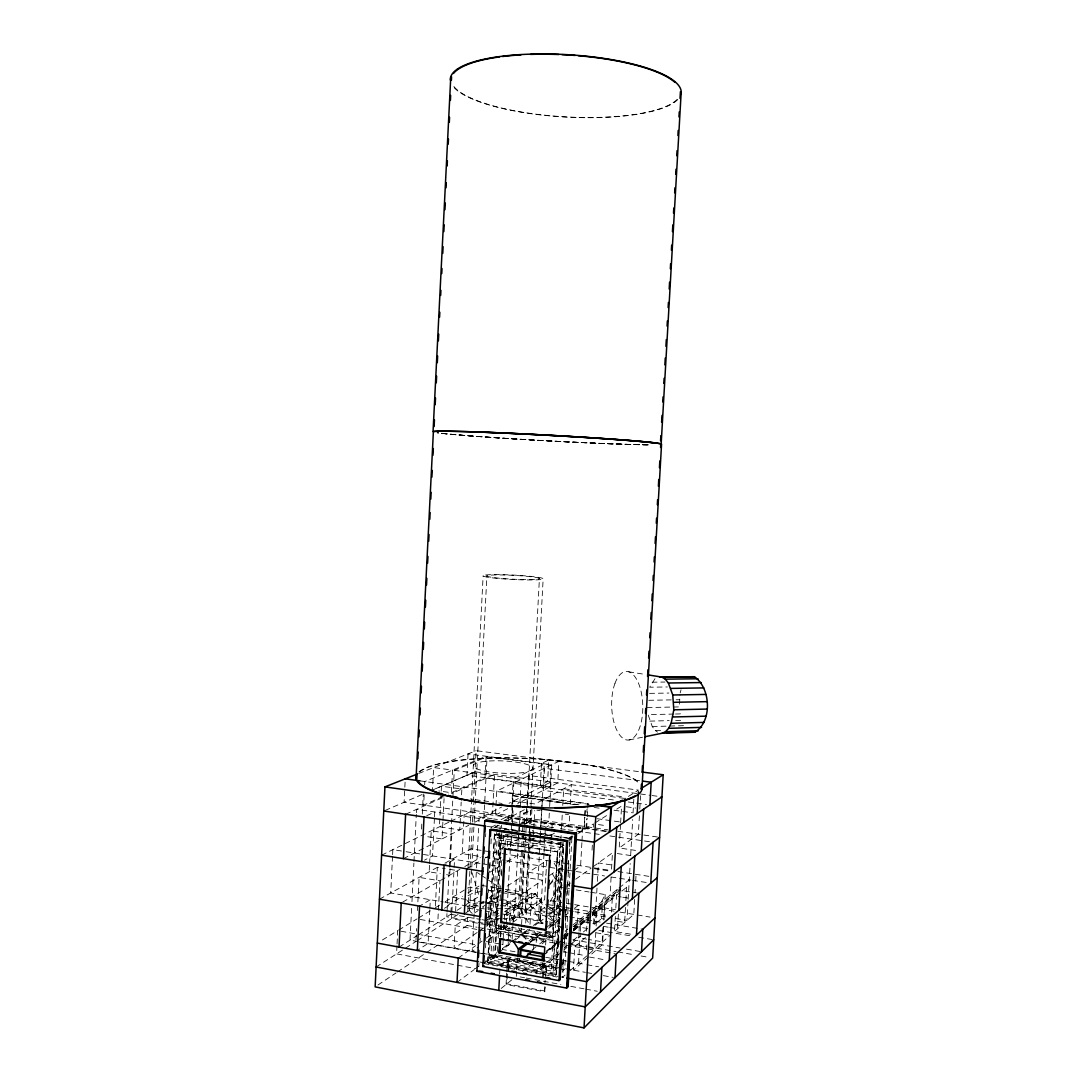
<?xml version="1.0" encoding="UTF-8"?>
<svg xmlns="http://www.w3.org/2000/svg" width="1082" height="1082" viewBox="0 0 1082 1082"><rect width="100%" height="100%" fill="white"/><g stroke="black" fill="none" stroke-linecap="round" stroke-linejoin="round"><path stroke-width="0.75" stroke-dasharray="5 3.75" d="M392.523 856.308L390.71 892.988L443.322 901.942M392.604 854.645L392.847 849.641L404.519 851.493M396.986 945.587L396.567 953.878L475.539 968.593L481.03 964.495M397.067 943.923L397.716 930.642L380.012 941.435M405.087 782.164L404.086 802.276L609.477 832.058M411.62 908.353L410.024 940.123L418.247 941.611M411.958 901.658L413.892 863.111M413.973 861.434L416.313 814.381M416.408 812.704L416.57 809.336L482.329 818.966M415.975 939.879L416.543 928.572M417.436 910.584L419.113 877.367L439.901 880.789L437.777 922.54M421.534 829.069L421.953 820.724M422.291 814.043L423.292 794.012M424.158 795L423.657 805.103L442.159 796.839M424.671 784.896L424.834 781.529L486.156 756.237L485.034 777.688L448.327 794.093M429.5 865.275L429.175 871.835L440.239 873.634M429.595 863.639L431.245 830.814L451.816 833.938M429.797 909.8L428.107 943.409L417.327 950.469M429.879 908.123L430.311 899.724L419.559 906.094M434.423 818.506L432.53 855.916L424.469 860.176M434.504 816.883L434.748 812L424.036 816.978M435.383 906.08L437.344 867.345L445.162 868.603M441.131 792.7L439.4 826.824L459.769 829.88L460.012 824.984M441.213 791.077L441.456 786.208L461.865 789.048L461.27 800.477M442.876 822.158L442.024 838.942L424.401 836.237M442.957 820.481L444.066 798.651M446.961 913.614L446.798 916.819L506.173 927.152M447.042 912.018L449.246 868.86M449.328 867.196L452.831 798.719M452.912 797.055L454.278 770.33L487.089 756.751L551.117 765.069L549.927 786.912L485.967 778.242M450.044 868.576L449.72 875.176L446.555 874.662M450.139 866.925L451.816 833.938M450.896 912.681L451.397 903.118M451.762 913.708L451.519 918.659L558.298 937.255M451.857 912.058L454.034 869.198M454.115 867.561L454.535 859.406L445.405 864.45M455.59 911.26L457.672 870.618L446.731 868.86M460.107 823.348L461.189 802.114M468.046 867.764L470.386 822.442M470.44 821.441L483.14 575.638M426.673 952.471L467.072 925.502L467.478 917.59M467.803 911.274L472.334 823.727M472.415 822.049L473.375 803.628M473.456 801.965L476.107 750.692L640.017 771.777M469.629 909.191L471.725 868.778M471.806 867.101L474.078 823.321M474.159 821.644L486.9 575.84M474.159 913.79L472.198 951.43L478.515 946.912M474.241 912.153L476.459 869.495M476.54 867.859L478.596 828.366M478.934 821.793L479.11 818.492L501.588 807.077M483.87 818.492L484.682 802.803M484.777 801.167L487.089 756.751M478.799 966.659L478.974 963.291M480.11 941.367L480.286 937.999M482.924 887.416L483.099 884.048M484.154 863.815L484.425 858.756M485.561 836.846L485.737 833.478M489.619 868.603L489.875 863.571M485.548 947.846L485.886 941.097M486.859 922.757L487.035 919.281M488.442 892.582L488.618 889.228M490.024 862.259L489.497 872.444L505.335 862.854M490.985 843.852L491.336 837.089M486.873 926.544L487.225 919.889M489.172 903.375L488.036 925.015L483.952 927.829M493.757 828.136L498.22 824.944M487.684 962.412L494.42 834.222L563.424 844.325L556.31 974.733L487.684 962.412L497.328 954.906M607.016 831.152L495.502 815.003L495.921 807.01M496.002 805.4L496.76 791.01L558.907 761.349L557.744 782.881L517.669 803.561M494.582 833.87L487.847 962.182L556.31 974.733M499.424 832.937L495.651 835.006L489.037 961.1L555.377 973.286L562.37 845.015L563.424 844.325M496.489 834.547L496.597 832.477M510.244 835.101L503.698 834.127L497.138 837.766L490.728 959.856L553.2 971.298L556.811 968.214M558.555 942.03L557.365 963.724L551.333 968.85L492.756 958.138L498.964 840.132L505.497 836.467L504.969 846.476M499.83 833.099L498.45 859.351L501.25 857.688M499.911 831.463L500.263 824.89M495.502 928.194L499.979 843.216L557.5 851.493L552.807 937.621L495.502 928.194L552.807 937.621M500.98 835.047L499.329 866.493L481.409 863.652M501.331 828.42L501.507 825.12M496.165 927.734L500.628 842.851M501.859 831.517L495.272 956.61L556.432 967.754M500.073 890.702L500.425 884.156M500.939 874.351L501.805 857.999M497.72 946.52L497.274 954.919L557.933 965.942M498.166 938.108L499.045 921.296M500.236 899.724L500.466 894.395M501.439 875.906L501.791 869.184M502.887 849.559L503.833 830.503M500.222 936.539L500.831 924.853M500.682 937.039L500.993 931.25L507.499 926.598L552.036 934.334L552.145 932.265L547.194 931.399M501.331 924.826L501.101 929.181L507.607 924.542M499.641 973.949L500.087 965.726L510.542 957.651M507.296 846.273L507.891 834.952M508.662 820.386L508.919 815.53L500.52 819.967L493.69 818.979M501.291 964.657L501.182 966.713L508.472 961.073L507.931 971.257M503.157 939.649L502.643 949.536L517.237 952.16M503.252 937.999L504.117 921.539M504.212 919.889L504.645 911.653L531.695 893.083L535.279 893.664L545.45 909.151M512.165 805.211L511.488 817.843L505.592 821.008M512.246 803.628L512.976 795.581L578.951 804.765M506.349 923.893L510.352 848.464M510.433 846.773L510.975 836.684M511.326 829.948L511.678 823.226M511.772 821.549L514.058 778.377L544.273 764.176L540.946 825.877M511.718 836.251L511.353 842.959L532.831 846.219L533.264 838.104M511.8 834.574L512.246 826.175M512.341 824.498L513.139 809.377M508.283 942.097L508.107 945.438L501.818 944.316M508.378 940.42L509.081 927.044M509.446 920.363L510.42 901.969L504.117 900.914M506.335 979.616L506.078 984.485L544.476 991.748L545.49 986.162M506.417 977.993L506.674 973.11M506.768 971.487L507.363 960.099L545.815 967.119L546.559 966.497L546.112 974.693M509.893 924.501L510.488 913.167M507.39 974.098L506.876 983.836L545.233 991.085M507.742 967.606L508.161 959.491M508.729 970.622L509.379 958.422M512.138 939.325L513.936 905.269L517.629 905.891L530.288 925.286M502.927 918.632A26.036 7.966 2.4 0 0 513.341 917.211L514.302 916.887L517.832 850.466M517.926 848.802L519.252 823.889L525.446 821.63L526.501 820.007M519.306 827.121L518.684 838.739L539.918 841.918M519.387 825.458L520.266 808.876M520.361 807.213L520.888 797.258L574.299 804.697M522.403 833.181L517.899 917.509L505.037 919.673M522.511 831.071L522.782 826.08M522.931 823.199L523.458 813.218L529.693 810.837M523.837 833.383L519.333 917.752L512.584 922.567M523.918 831.72L524.283 825.066M524.364 823.402L524.905 813.421L531.911 809.634L531.14 824.051M516.56 971.393L516.303 976.194L524.567 977.736M516.641 969.797L517.25 958.611M517.845 958.165L517.683 961.222L520.347 959.139M523.972 853.171L521.781 894.273L501.629 890.959M526.447 812.474L526.799 805.914M526.88 804.264L529.166 771.277M547.181 916.224L521.592 911.896L525.784 833.37M525.92 831.706L526.231 825.025M526.366 823.361L539.404 578.667A26.306 1.934 2.9 0 0 500.384 574.934A26.306 1.934 2.9 0 0 499.613 578.248A26.306 1.934 2.9 0 0 539.404 578.667M527.962 798.246L529.166 775.537L638.515 790.117L627.776 796.798M519.766 958.517L519.603 961.573L523.553 958.449M529.287 834.547L525.122 912.491L529.463 834.695M529.328 833.897L529.774 825.539M529.855 823.862L530.64 809.458M529.544 833.018L529.95 825.607M530.031 823.929L530.992 806.09M531.019 805.468L543.15 578.87A30.066 2.205 2.9 0 0 498.477 574.61A30.066 2.205 2.9 0 0 497.747 578.41A30.066 2.205 2.9 0 0 543.15 578.87M525.717 923.095L526.434 909.651M530.383 838.09L526.393 912.708L544.625 899.683L546.735 860.542L528.557 872.295L546.18 875.081M530.451 836.846L530.843 829.718M533.345 836.481L533.697 829.989M533.778 828.352L534.738 810.499M530.018 924.366L531.695 893.083M533.561 949.469L534.089 939.487M540.107 838.591L540.554 830.246M540.635 828.582L541.541 811.906M541.636 810.242L542.163 800.234M540.675 830.854L536.672 905.364L489.578 897.505M536.212 942.395L536.618 934.983L533.899 930.831M544.936 907.23L540.256 910.638L539.648 921.864L542.961 922.419M543.989 853.82L540.337 921.337L514.302 916.887M544.07 852.17L544.787 838.983L525.446 850.682M545.044 834.154L545.301 829.326M549.304 813.109L548.858 821.306L540.486 826.134M549.656 806.55L550.995 781.975L509.081 803.263M542.677 965.78L542.853 962.709M542.555 977.668L543.11 967.403L536.185 973.178L536.293 971.095L557.96 953.08M545.139 931.643L544.692 939.96L520.997 935.808L522.958 899.074L526.582 899.683L543.543 925.583M543.313 977.032L543.976 964.711M544.787 963.061L544.625 966.131L560.949 952.512M545.626 944.992L546.464 929.695M550.616 852.778L551.238 841.377M551.32 839.754L551.847 830.097M551.928 828.501L552.199 823.74L545.396 827.716M544.476 991.748L545.098 980.251M545.179 978.615L545.815 967.119M563.046 910.746L552.686 911.639L554.539 877.529L550.697 870.888M552.199 938.108L557.5 851.493M551.333 968.85L557.852 849.045L563.83 845.231L558.637 940.353M553.551 958.693L554.2 946.588L558.961 941.813M553.2 971.298L559.962 847.233L563.533 844.961M560.76 842.202L557.135 908.785L573.284 911.477M560.855 840.538L561.22 833.87M561.49 828.866L562.302 813.84M562.762 805.481L563.668 788.764L623.854 796.92M560.719 909.056L558.393 907.379L560.233 873.62L553.362 861.799M556.013 974.99L563.235 842.432M569.605 816.004L569.146 824.241L561.044 829.137M570.228 804.467L571.31 784.693L535.09 803.994L513.585 800.978M562.599 964.535L562.87 959.518M563.979 939.447L564.249 934.429M565.345 914.371L565.629 909.353M566.725 889.282L567.09 882.587M568.091 864.193L568.28 860.853M562.843 966.835L563.303 958.395M563.952 946.588L564.601 934.78M565.345 921.282L565.981 909.475M566.725 895.977L567.468 882.479M568.023 872.363L568.672 860.555M569.403 847.057L569.768 840.308M563.627 958.882L562.613 977.262L565.088 975.071M563.965 952.579L564.993 933.834M565.318 927.883L566.589 904.782M566.67 903.132L569.024 860.149M569.389 853.671L570.214 838.645M502.034 828.176L571.864 838.523L564.696 969.256L562.464 971.203M581.886 842.702L580.615 865.789L573.108 871.037M581.981 841.052L582.806 826.202L576.557 830.11M584.645 817.099L584.023 828.366L578.762 831.693M584.74 815.49L585.091 809.066M578.897 832.396L584.266 829.001L584.902 817.343M584.997 815.679L585.362 809.011M578.938 932.779L578.667 937.742L586.66 939.122M579.032 931.129L579.303 926.178L590.731 914.736M578.545 963.196L580.209 932.968M580.304 931.291L580.682 924.569L576.801 923.92L573.23 927.49M585.971 828.65L586.512 818.817M586.877 812.257L587.053 808.984M586.66 828.203L587.201 818.384M587.296 816.748L588.026 803.656L496.76 791.01M586.539 931.169L587.161 919.781L590.731 916.211M586.525 949.942L586.971 941.773M587.972 923.825L588.513 914.019M592.057 850.141L592.422 843.568M593.328 827.148L593.518 823.875L578.437 833.424M593.626 923.46L594.248 912.275M596.994 888.052L595.966 906.486L615.536 909.705M597.372 881.357L598.4 862.922L613.102 865.181M590.664 892.244L605.217 894.584L596.033 912.572L595.411 923.758L574.015 920.146M595.776 932.508L594.87 948.779L588.392 947.629M596.141 925.989L596.953 911.355L593.193 910.719L620.689 888.592M620.743 888.998L602.187 907.568L601.578 918.618L604.865 919.173M602.958 927.369L601.984 944.87L589.595 955.879M605.217 894.584L603.986 916.603L594.167 924.799L594.789 913.587L615.928 892.42L619.553 893.002L592.381 915.074M603.499 926.828L602.66 941.895L588.256 939.406M603.878 920.119L604.716 905.039L601.01 904.43L591.868 913.587M611.1 877.259L610.086 895.179L621.217 896.978M611.546 869.117L612.466 852.819L592.395 867.223M611.506 912.126L612.25 898.926L608.584 898.344L591.922 915.02M615.36 916.427L614.508 931.44L633.322 934.632M615.82 908.096L616.862 889.756L638.84 893.272M620.527 824.525L619.215 847.977L638.082 850.79M620.622 822.847L621.568 806.09L614.549 810.54M618.363 914.128L617.538 928.762L609.748 927.45M625.504 907.379L624.639 922.486L614.752 920.836M625.883 900.67L626.64 887.24L623.07 886.685M628.06 900.941L626.965 920.43L613.656 918.212M628.155 899.318L630.184 863.531M630.657 855.389L632.686 819.507M633.051 812.974L633.876 798.286M634.647 899.385L633.795 914.398L612.655 933.076M635.039 892.718L635.215 889.377M635.702 881.046L636.067 874.364M639.408 815.801L638.353 834.236L617.93 848.897M639.787 809.093L640.544 795.676M647.171 707.574L679.374 706.898L680.023 694.238M680.186 692.859L681.051 689.802M654.989 678.698L649.646 687.219L667.391 686.962M550.102 901.725L558.312 887.024L569.646 888.849M530.045 820.521L525.852 823.659M550.211 883.832L554.539 877.529L562.14 885.279M549.345 885.09L560.233 873.62L562.491 881.33M559.042 940.042L545.287 953.837L561.599 940.569M563.627 935.443L568.199 930.831M563.722 937.039L568.483 932.265M564.006 938.392L567.523 934.862M573.392 928.978L585.132 917.211L588.946 917.861M573.514 930.452L590.88 913.046M588.351 956.975L573.474 970.175L574.772 946.642L585.903 937.228M569.971 970.757L586.836 955.866M589.135 953.837L610.207 935.227M555.269 975.382L556.013 974.72M564.574 949.496L566.968 947.494M571.715 943.531L580.912 935.862M564.331 947.791L566.887 945.682M573.244 940.393L578.343 936.16M583.441 931.927L587.255 928.748M501.209 988.434L514.505 977.655M522.363 971.284L532.844 962.777M546.775 951.484L558.177 942.233M564.52 937.093L568.348 933.996M573.433 929.857L577.261 926.76L578.437 905.269L574.623 908.204M573.352 930.52L587.769 918.821M621.907 891.081L626.64 887.24M564.033 938.594L569.998 933.739M573.514 930.885L590.975 916.684M592.246 915.656L602.187 907.568M545.964 951.376L559.015 940.799M564.236 936.579L568.145 933.401M573.365 929.181L587.729 917.563M573.122 926.882L590.88 912.586M567.752 929.1L565.142 931.183L568.348 931.737M572.851 925.015L590.826 910.611M592.111 909.57L617.754 889.039M619.039 888.011L632.226 877.448M542.041 943.842L560.517 929.235M532.114 949.861L535.969 946.831M539.715 943.883L561.342 926.855L549.805 924.88M546.058 937.026L552.145 932.265M529.625 942.138L543.002 931.818M549.697 926.665L560.408 918.415M530.166 942.517L543.34 932.359M548.615 928.275L563.14 917.076M565.724 915.074L568.266 913.113M528.909 940.894L540.351 932.129M546.532 927.382L559.624 917.333M560.801 910.665L561.558 910.097M488.929 963.156L489.767 962.534M492.756 958.138L498.018 954.202M484.763 962.899L513.477 941.421M514.829 940.42L529.761 929.249M534.968 925.353L543.164 919.227M547.857 915.724L561.058 905.85M456.996 982.429L474.349 969.486M482.274 963.575L497.071 952.539M502.44 948.522L510.501 942.517M511.84 941.516L527.975 929.492M533.372 925.462L540.134 920.417L541.284 899.128L510.352 921.066M570.336 883.061L567.671 884.981L570.877 885.495M575.692 879.22L591.056 868.197M507.363 926.3L486.088 941.502L500.249 944.031M458.254 958.016L475.593 945.722M482.153 941.056L476.77 944.884L420.776 934.794M486.264 938.148L504.983 924.867M506.782 915.751L519.928 906.608L516.506 907.014A29.769 8.886 2.4 0 1 486.968 907.839L482.396 907L486.521 904.309M504.28 915.115L535.279 893.664M477.162 932.508L454.075 948.441L455.252 925.61L467.965 917.279M478.528 931.575L482.599 928.762M499.154 915.426L495.042 918.239L498.816 918.902M487.116 917.739L499.668 909.245M505.037 905.607L542.555 880.207L521.51 876.839L505.443 887.24M549.385 875.595L563.154 866.276M377.929 985.012L396.039 972.934M397.432 972.001L425.28 953.404M475.039 912.64L477.865 910.787M487.887 903.402L503.008 893.516M505.754 891.717L508.608 889.85M465.612 912.992L483.573 901.374M489.078 897.817L500.79 890.243M376.117 966.983L415.894 941.489M417.097 940.718L458.362 914.263M569.213 840.2L571.864 838.523M399.028 947.102L417.016 935.7M418.396 934.821L451.478 913.857M456.956 910.381L465.179 905.174M466.017 904.647L479.84 895.882M569.47 839.105L572.946 836.9M594.911 822.983L608.936 814.097M568.158 839.186L573.528 835.791M568.212 838.347L572.162 835.845M447.366 905.593L462.433 896.302M467.965 892.893L479.015 886.077M444.432 908.312L452.276 903.456M398.582 930.128L417.03 918.889M418.436 918.036L431.258 910.219M435.289 907.771L439.806 905.025M445.135 901.766L469.047 887.213L478.893 888.836M506.782 861.989L521.186 853.265M554.417 833.154L551.59 834.858L530.721 831.774L533.642 830.097M587.323 804.061L588.026 803.656M466.653 868.792L479.678 861.258M485.439 857.931L523.702 835.831M402.585 902.145L459.945 869.319M464.814 866.533L480.503 857.553M468.006 895.774L471.427 893.84A29.769 8.886 2.4 0 1 482.788 891.284M503.59 836.183L497.03 839.848L559.84 849.343M524.297 824.633L531.316 820.711M379.444 899.183L437.791 867.101M444.959 863.152L471.035 848.815L570.782 864.261M495.137 827.405L499.289 825.174M507.607 820.711L511.759 818.479L584.266 829.001M491.025 827.473L496.07 824.795M504.591 820.251L526.379 808.646M495.502 815.003L511.8 806.59L513.03 783.246L625.085 798.475M403.41 858.648L468.695 825.323M474.66 822.279L492.513 813.164L494.542 774.387L451.532 793.674M381.608 855.159L449.219 822.009M450.707 821.279L473.023 810.337L607.841 829.826M405.628 814.246L442.619 797.664M385.219 810.391L423.535 793.918M435.41 788.805L475.025 771.777L638.989 793.782M475.012 771.777L432.489 790.049L433.625 767.557L452.56 770.1L451.41 792.714L438.792 790.942M530.613 770.6L532.993 768.545A29.89 6.154 2.7 0 0 512.043 761.606A29.89 6.154 2.7 0 0 478.23 762.58L474.836 763.865A29.89 6.154 2.7 0 0 487.076 771.561A29.89 6.154 2.7 0 0 523.674 772.48L528.638 771.439M418.693 773.481L476.107 750.692M629.061 739.966L643.168 737.099M549.561 908.123L558.393 907.379M486.535 901.793L475.904 903.159A29.769 9.102 2.4 0 0 467.451 906.716M673.883 714.052L648.091 714.661L652.257 726.536L655.259 730.539L663.388 730.296M652.257 726.536L684.663 725.657M649.822 721.126L669.203 720.626M675.668 720.463L682.12 720.301M675.493 714.012L680.335 713.904L679.956 711.104M648.754 700.297L674.505 699.824M676.115 699.784L679.334 699.729M649.592 693.373L668.919 693.048M652.04 682.201L664.97 682.039M498.572 919.849L494.176 919.795A29.769 9.102 2.4 0 1 486.386 919.064M489.416 901.59L497.003 901.698M487.941 918.009L494.366 918.618A26.036 7.966 2.4 0 0 501.25 918.699M639.516 780.704L544.435 768.261L543.245 790.36L616.564 800.382M640.422 793.972L650.471 795.324M652 795.527L661.927 796.866M454.278 770.33L521.213 779.338L519.996 802.357L512.841 801.356M628.236 801.965L634.904 802.885M636.568 803.114L646.563 804.481M626.302 806.753L635.756 808.051M419.938 780.852L589.135 804.318M512.665 795.743L577.017 804.697M594.153 807.47L600.78 808.389M614.021 810.229L632.226 812.771M470.278 798.962L473.618 799.436M475.296 799.666L481.99 800.626M483.654 800.856L492.026 802.046M498.721 802.993L502.062 803.466M440.942 796.528L444.161 796.974M536.861 810.148L540.202 810.621M565.264 814.178L568.605 814.651M597.007 818.695L620.392 822.009M523.458 813.218L524.905 813.421M598.481 824.592L606.772 825.769M617.863 831.274L657.978 837.076M492.256 818.763L464.192 814.665L462.19 853.684L483.613 857.039M503.847 820.454L510.488 821.427M512.151 821.671L520.469 822.888M521.389 823.023L529.544 824.213M531.167 824.443L538.741 825.552M540.405 825.796L553.7 827.73M560.354 828.704L566.995 829.678M568.158 829.853L575.313 830.895M576.963 831.138L600.131 834.52M609.883 835.94L653.095 842.242M486.9 826.296L572.621 838.996M504.388 829.448L511.056 830.449M512.733 830.692L519.401 831.679M544.435 835.399L547.776 835.886M511.881 835.358L520.077 836.575M521.713 836.819L528.259 837.806M529.896 838.05L536.442 839.023M543.002 840.011L546.275 840.498M547.911 840.741L556.094 841.972M557.73 842.215L564.29 843.189M494.42 834.222L563.127 844.528M495.651 835.006L563.83 845.231M617.24 853.536L631.577 855.686M497.138 837.766L559.962 847.233M499.979 843.216L556.892 851.886M576.855 865.208L611.398 870.55M617.984 871.565L649.132 876.393M594.356 868.711L609.247 871.01M485.128 857.269L505.091 860.393M506.741 860.65L566.468 869.996M567.631 870.185L604.486 875.947M610.938 876.961L630.928 880.085M632.578 880.342L647.442 882.669M406.102 851.737L480.016 863.436M628.791 671.814L644.466 674.316M576.111 889.891L589.054 891.987M622.813 897.235L632.348 898.763M482.058 885.495L488.699 886.591M490.349 886.861L503.63 889.039M505.294 889.309L537.254 894.543L526.988 901.698L525.906 901.13A29.769 8.886 2.4 0 0 511.975 892.826L505.051 891.595M488.469 890.418L500.236 892.352M501.683 892.596L544.625 899.683M550.846 900.711L561.734 902.51M566.481 903.294L573.054 904.376M574.691 904.647L614.089 911.152M620.027 912.126L650.079 917.09M548.452 904.66L596.033 912.572M591.908 912.938L608.409 915.683M574.907 911.747L607.016 917.103M489.93 898.547L502.535 900.657M540.256 910.638L560.124 913.979M452.614 897.221L498.883 905.012M500.506 905.282L544.625 912.721M546.275 912.992L559.489 915.223M564.452 916.062L567.685 916.603M569.457 916.9L601.619 922.324M606.529 923.149L642.789 929.249M549.494 915.994L559.34 917.658M603.513 926.381L608.192 927.179M504.645 911.653L508.378 912.288L514.789 922.148M444.945 902.212L496.976 911.058L494.636 955.514L419.884 941.908M467.965 908.109L547.573 921.688M549.223 921.972L559.502 923.73M574.028 926.206L587.377 928.478M598.86 930.439L632.145 936.119M638.745 937.255L653.704 939.798M549.575 923.555L559.502 925.259M543.205 923.744L538.254 922.905L539.472 900.4L547.411 905.742M596.006 932.792L608.625 934.956M450.815 914.276L480.354 919.389M481.99 919.673L498.41 922.513M545.355 931.954L553.145 933.306M563.249 938.121L566.576 938.703M572.933 939.812L620.094 948.021M626.519 949.144L641.504 951.754M500.993 931.25L545.95 939.122M467.072 925.502L477.013 927.247M478.663 927.531L558.204 941.475M559.867 941.773L566.495 942.936M568.145 943.22L586.376 946.425M588.04 946.709L616.199 951.646M617.863 951.944L634.431 954.838M641.058 956.001L649.349 957.462M570.552 944.505L586.769 947.345M420.222 919.457L586.728 948.738M588.067 948.982L614.684 953.661M563.83 951.781L567.117 952.363M568.753 952.66L585.2 955.582M589.447 957.056L605.92 959.991M401.016 931.237L419.126 934.496M545.693 957.286L567.184 961.154M568.834 961.452L585.376 964.427M587.026 964.725L598.603 966.808M545.761 961.614L557.365 963.724M419.18 942.097L585.416 972.353M586.755 972.596L591.989 973.543M603.364 975.612L613.345 977.438M520.401 960.897L541.947 964.819M493.013 956.731L557.298 968.444M558.88 968.742L565.223 969.891M479.826 961.993L557.649 976.343M558.853 976.559L565.818 977.844M483.911 963.521L556.892 976.992M526.217 978.033L560.895 984.498M570.809 986.351L584.023 988.813M585.673 989.11L597.237 991.274M548.736 906.635L561.964 915.548M477.405 872.633L480.097 874.459M481.449 875.365L485.507 878.084M486.846 879.003L500.344 888.092M530.978 906.418L547.073 917.293M548.412 918.199L553.768 921.823L549.156 914.79M655.259 730.539L657.518 732.068M548.087 908.244L552.686 911.639M518.454 927.788L527.624 941.881M503.252 925.746L511.245 938.053M525.311 912.126L524.513 909.732L517.291 905.35A29.769 9.102 2.4 0 0 504.483 902.388M521.592 911.896L520.915 909.84A26.036 7.966 2.4 0 0 503.401 903.389M472.063 872.768L478.636 894.557M647.956 444.824A114.408 2.813 3.1 0 1 534.819 440.144A114.408 2.813 3.1 0 1 436.979 432.759M647.293 444.783A113.61 2.8 3.1 0 1 534.9 440.131A113.61 2.8 3.1 0 1 437.723 432.8M677.765 99.558A115.625 31.189 3.4 0 1 563.587 116.937A115.625 31.189 3.4 0 1 452.803 86.046M677.007 99.49A114.827 30.972 3.4 0 1 561.761 116.64A114.827 30.972 3.4 0 1 452.885 85.045M478.23 906.134A29.769 8.886 2.4 0 1 466.978 900.332M489.984 890.797A29.769 8.886 2.4 0 1 500.601 891.122M472.279 913.357A26.036 7.966 2.4 0 1 478.339 904.065M479.624 903.795A26.036 7.966 2.4 0 1 483.87 903.132M485.385 902.97A26.036 7.966 2.4 0 1 496.827 902.78M418.937 771.899A113.245 24.399 2.9 0 1 529.923 758.496A113.245 24.399 2.9 0 1 639.354 782.908M419.694 771.953A112.46 24.237 2.9 0 1 529.923 758.644A112.46 24.237 2.9 0 1 638.596 782.895M648.348 444.837A114.449 2.813 3.1 0 1 535.157 440.144A114.449 2.813 3.1 0 1 437.29 432.759M647.672 444.783A113.651 2.8 3.1 0 1 535.238 440.131A113.651 2.8 3.1 0 1 438.034 432.8M468.046 753.897L466.951 775.239L550.589 786.573L551.766 764.758L468.046 753.897M541.527 763.419L540.351 785.18L547.627 781.515L548.777 760.037L541.527 763.419M614.995 683.297A34.313 15.554 88.5 0 0 624.99 739.439A34.313 15.554 88.5 0 0 641.694 694.522A34.313 15.554 88.5 0 0 614.995 683.297"/><path stroke-width="1.5" d="M417.206 774.076L384.949 786.885L375.143 986.879L584.037 1027.9L652.662 958.043L663.198 774.753L641.68 771.993M399.028 947.102L401.219 902.929M403.424 858.648L405.615 814.246M450.775 76.808L433.057 431.583A114.408 2.813 3.1 0 1 549.575 435.329A114.408 2.813 3.1 0 1 661.156 444.147L681.214 91.7M416.029 778.999L433.382 431.583A114.449 2.813 3.1 0 1 549.967 435.329A114.449 2.813 3.1 0 1 661.562 444.161L641.924 789.346M434.112 426.578L434.45 419.857M435.194 404.722L435.532 398M436.289 382.866L436.628 376.144M437.304 362.7L437.628 355.964M438.386 340.844L438.724 334.108M439.562 317.296L439.819 312.252M440.658 295.44L440.915 290.395M441.754 273.584L441.997 268.539M442.754 253.418L443.093 246.696M443.85 231.562L444.188 224.84M444.945 209.705L445.284 202.983M446.027 187.849L446.284 182.804M447.123 165.992L447.38 160.947M448.219 144.136L448.462 139.091M449.314 122.28L449.557 117.235M450.396 100.423L450.653 95.378M451.41 80.244L451.573 76.89M416.813 779.013L417.07 773.955M417.828 758.766L418.166 752.031M418.923 736.856L419.261 730.107M420.019 714.932L420.357 708.183M421.114 693.007L421.453 686.259M422.21 671.083L422.548 664.334M423.305 649.159L423.644 642.41M424.32 628.926L424.658 622.177M425.415 607.002L425.753 600.253M426.511 585.078L426.849 578.329M427.606 563.154L427.945 556.418M428.702 541.23L429.027 534.494M429.797 519.319L430.122 512.57M430.798 499.072L431.136 492.337M431.894 477.162L432.232 470.413M432.989 455.238L433.327 448.489M417.327 950.469L419.559 906.094M421.791 861.597L424.036 816.978M441.808 909.935L444.093 865.167M456.996 982.429L458.254 958.016M464.34 913.817L466.653 868.792M476.919 971.311L484.763 820.846L486.44 819.98L576.557 833.194L568.118 986.73L566.63 988.082L476.919 971.311L477.771 970.676M478.474 957.232L478.826 950.415M479.529 937.066L479.881 930.155M480.935 909.894L480.584 916.643L379.444 899.183M481.72 895.084L482.058 888.444M482.788 874.445L483.14 867.683M483.87 853.603L484.222 846.963M484.993 832.234L485.263 827.054M482.802 966.456L489.943 829.935L491.106 829.312L567.658 840.7L560.057 979.656L559.002 980.59L482.802 966.456L483.979 965.577M483.911 960.775L484.168 955.731M484.966 940.583L485.318 933.847M486.116 918.699L486.373 913.641M487.171 898.493L487.427 893.448M488.225 878.3L488.482 873.255M489.28 858.107L489.632 851.372M490.43 836.224L490.782 829.488L567.36 840.89L559.759 979.913M499.059 952.755L499.884 952.133L544.801 960.261L544.03 960.897L499.059 952.755L499.776 939.095L503.928 939.081M549.724 855.848L545.693 930.29L500.655 922.5L504.537 848.924L550.481 855.362M499.343 953.215L499.952 941.529M499.884 952.133L500.601 938.486M500.655 922.5L501.48 921.932L505.362 848.45M498.775 990.409L499.559 975.599M517.926 956.637L518.346 949.009L513.017 940.799M519.928 955.46L520.253 949.347L528.287 943.166M520.645 956.353L520.969 950.307L542.528 954.162L542.204 960.261M543.015 959.639L543.353 953.485L520.253 949.347M544.03 960.897L544.773 947.075L499.776 939.095M546.545 928.045L546.91 921.445M547.708 906.567L548.074 899.967M548.696 888.403L549.142 880.139M549.859 866.925L550.224 860.312M559.002 980.59L566.616 841.363L567.658 840.7M566.63 988.082L575.083 834.114L576.557 833.194M567.374 987.406L575.827 833.654L485.602 820.413M584.037 1027.9L595.763 816.734L622.38 800.166M600.537 991.883L601.903 967.403M609.22 960.573L611.709 916.238M614.211 871.781L616.713 827.203M614.982 977.736L616.321 953.945M618.796 910.246L621.257 866.425M623.732 822.482L625.085 798.475M632.348 898.763L634.769 856.173M637.19 813.461L638.421 791.781M660.561 440.739L660.845 435.681M661.616 422.183L661.995 415.434M662.766 401.949L663.05 396.891M663.821 383.407L664.105 378.348M664.875 364.85L665.254 358.101M665.93 346.308L666.309 339.559M667.08 326.074L667.364 321.002M668.135 307.518L668.419 302.46M669.19 288.975L669.569 282.226M670.34 268.728L670.624 263.67M671.395 250.185L671.679 245.127M672.449 231.643L672.828 224.894M673.504 213.086L673.788 208.028M674.654 192.853L674.938 187.795M675.709 174.297L675.993 169.238M676.764 155.754L677.048 150.696M677.914 135.52L678.198 130.462M678.969 116.964L679.253 111.906M680.023 98.421L680.416 91.672M641.139 789.278L641.437 784.234M642.194 770.763L642.478 765.704M643.249 752.233L643.628 745.498M644.304 733.718L644.683 726.982M645.454 713.511L645.738 708.467M646.509 694.996L646.793 689.937M647.563 676.466L647.942 669.731M648.618 657.951L648.997 651.215M649.768 637.744L650.052 632.7M650.809 619.229L651.202 612.493M651.864 600.699L652.257 593.964M653.014 580.493L653.312 575.448M654.069 561.977L654.353 556.919M655.124 543.462L655.503 536.726M656.274 523.255L656.558 518.197M657.329 504.726L657.613 499.681M658.383 486.21L658.762 479.475M659.438 467.681L659.817 460.946M660.588 447.488L660.777 444.12M636.446 935.173L638.84 893.272M641.234 851.264L643.641 809.133M641.504 951.754L642.789 929.249M649.89 804.927L651.188 782.232L642.857 781.136M650.755 883.183L653.095 842.242M644.75 736.774L662.143 733.231L665.552 731.702L668.622 728.308L671.138 723.29L673.802 709.806L672.761 694.996L668.351 682.999L665.254 679.144L661.832 677.089L647.618 674.83M662.143 733.231L694.86 732.257C712.483 721.613 710.874 688.03 694.455 676.723L659.952 676.926M653.704 939.798L585.2 1006.909L376.117 966.983M654.975 917.901L586.593 981.685L567.009 978.06M657.288 877.651L589.176 935.321L571.553 932.292M524.878 957.394L532.79 951.146M518.346 949.009L526.298 942.909M659.601 837.306L591.759 888.836L572.486 885.752M661.927 796.866L594.343 842.215L575.962 839.497M641.328 788.359L663.198 774.753M666.783 732.582L687.976 731.959M668.622 728.308L701.542 727.388M665.552 731.702L698.377 730.742M671.138 723.29L704.125 722.411M672.909 716.974L705.937 716.162M673.802 709.806L706.857 709.075M673.748 702.299L706.789 701.65M672.761 694.996L705.762 694.428M670.921 688.409L703.855 687.909M668.351 682.999L701.204 682.566M694.455 676.723L659.493 676.994M665.254 679.144L697.985 678.766M692.453 731.987L694.86 732.257M595.857 804.738L611.519 806.915L609.477 832.058L610.87 807.321L595.168 805.157M405.25 778.824L419.938 780.852M384.949 786.885L456.888 797.069M517.128 805.59L520.469 806.063M523.81 806.536L595.763 816.734M484.763 820.846L575.083 834.114M383.772 811.013L485.71 826.121M489.943 829.935L566.616 841.363M508.581 848.937L511.813 849.438M515.032 849.925L518.251 850.425M521.483 850.912L524.702 851.412M529.531 852.156L532.763 852.643M535.982 853.143L539.201 853.63M542.434 854.131L547.262 854.875M381.608 855.159L482.964 871.402M501.48 921.932L546.464 929.695M507.269 939.663L510.596 940.258M518.914 941.732L522.241 942.327M525.582 942.909L528.909 943.504M457.497 69.045L458.268 69.194M527.502 954.013L542.38 956.691M377.293 943.085L478.176 961.695M511.772 971.027L515.086 971.65M523.35 973.178L526.663 973.786M546.518 977.465L549.832 978.074M479.434 970.987L482.748 971.595M491.052 973.151L494.366 973.773M525.893 979.656L529.206 980.278M537.511 981.82L540.824 982.442M450.355 80.068A115.625 31.189 3.4 0 1 568.875 54.763A115.625 31.189 3.4 0 1 680.916 94.404M453.453 73.495A114.827 30.972 3.4 0 1 472.942 62.567M474.268 62.147A114.827 30.972 3.4 0 1 499.397 56.927M502.508 56.521A114.827 30.972 3.4 0 1 520.888 54.857M530.599 54.398A114.827 30.972 3.4 0 1 558.826 54.519M562.072 54.655A114.827 30.972 3.4 0 1 575.124 55.453M578.37 55.723A114.827 30.972 3.4 0 1 674.938 82.367M641.802 786.776A113.245 24.399 2.9 0 1 528.543 807.294A113.245 24.399 2.9 0 1 416.07 775.78M634.891 795.987A112.46 24.237 2.9 0 1 596.615 805.468M593.436 805.819A112.46 24.237 2.9 0 1 554.836 807.713M542.934 807.605A112.46 24.237 2.9 0 1 531.235 807.226M526.177 806.983A112.46 24.237 2.9 0 1 522.822 806.793M519.482 806.577A112.46 24.237 2.9 0 1 488.645 803.574M484.046 802.939A112.46 24.237 2.9 0 1 457.307 798.11M455.481 797.691A112.46 24.237 2.9 0 1 448.489 795.933M445.202 795.013A112.46 24.237 2.9 0 1 417.882 781.19M476.066 431.948A113.651 2.8 3.1 0 1 655.935 443.12"/></g></svg>
